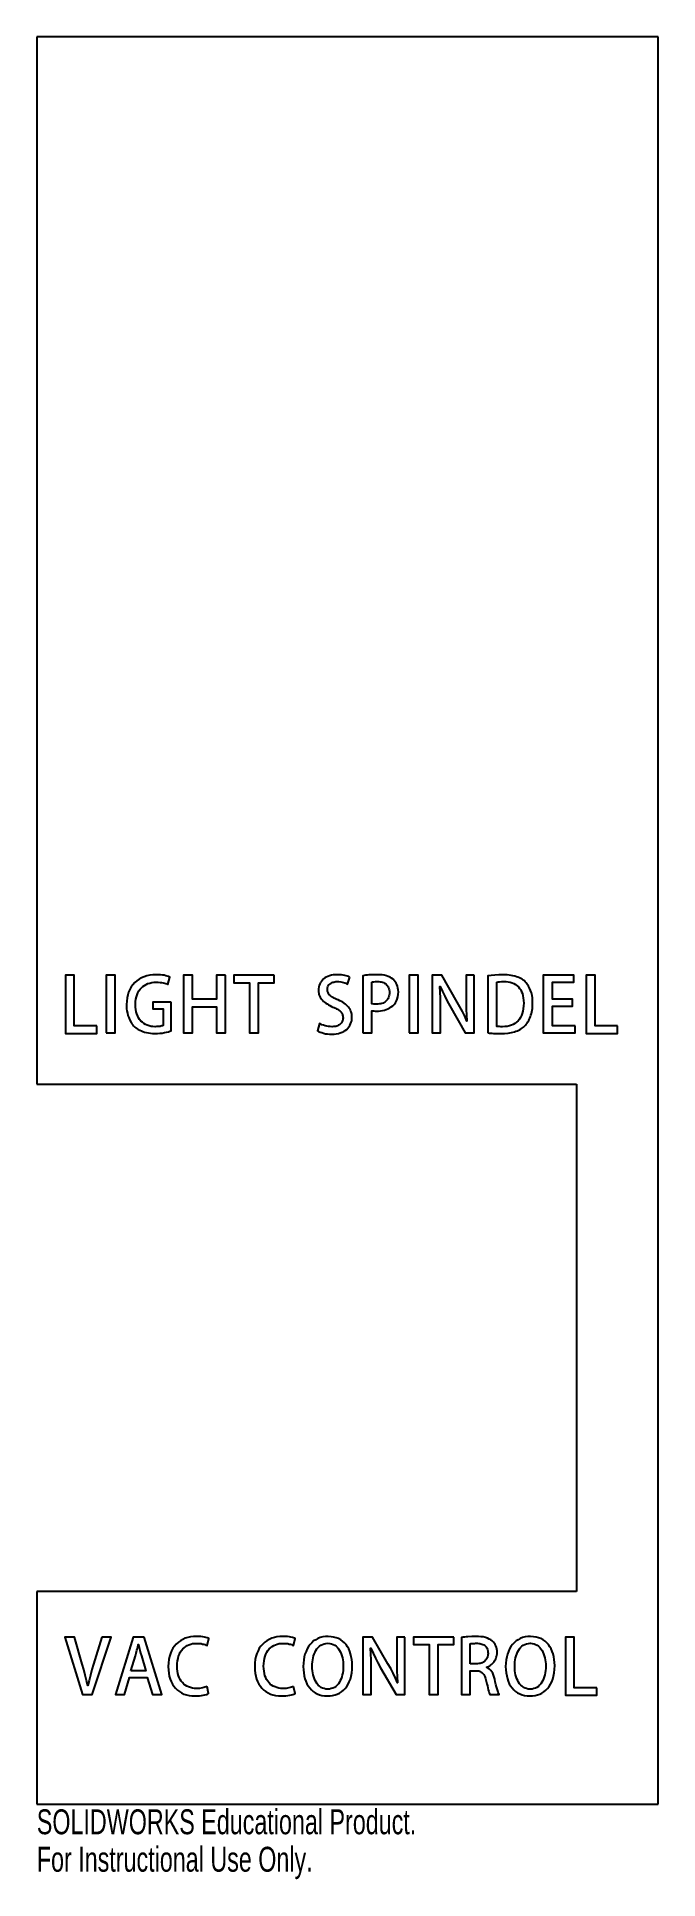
# Model space of a CAD drawing. Header units: inches. Extents: x 0.8 to 5.5, y -7.3 to 6.8.
import ezdxf

# ---------------------------------------------------------------- set-up
doc = ezdxf.new("R2010")
doc.units = ezdxf.units.IN
doc.header["$MEASUREMENT"] = 0
doc.styles.add('SLDTEXTSTYLE0', font='TXT', dxfattribs={"width": 0.7})

msp = doc.modelspace()

# ---------------------------------------------------------------- linework, layer by layer
at = {"color": 7, "linetype": 'Continuous', "lineweight": 25}
for p, q in [((5.5, 6.75), (0.75, 6.75)), ((0.75, 6.75), (0.75, -1.25)), ((5.5, -6.75), (5.5, 6.75)), ((0.75, -1.25), (4.875, -1.25)), ((4.875, -1.25), (4.875, -5.125)), ((4.875, -5.125), (0.75, -5.125)), ((0.75, -5.125), (0.75, -6.75)), ((0.75, -6.75), (5.5, -6.75))]:
    msp.add_line(p, q, dxfattribs=at)
at = {"color": 7, "linetype": 'Continuous', "flags": 128}
for points in [[(1.208, -0.806), (1.036, -0.806), (1.036, -0.806), (1.036, -0.419), (1.036, -0.419), (0.968, -0.419), (0.968, -0.419), (0.968, -0.864), (0.968, -0.864), (1.208, -0.864), (1.208, -0.864), (1.208, -0.806)], [(1.28, -0.859), (1.348, -0.859), (1.348, -0.859), (1.348, -0.419), (1.348, -0.419), (1.28, -0.419), (1.28, -0.419), (1.28, -0.859)], [(1.778, -0.624), (1.637, -0.624), (1.637, -0.624), (1.637, -0.676), (1.637, -0.676), (1.715, -0.676), (1.715, -0.676), (1.715, -0.802), (1.715, -0.802), (1.711, -0.804), (1.705, -0.806), (1.699, -0.808), (1.692, -0.809), (1.684, -0.81), (1.675, -0.811), (1.665, -0.811), (1.655, -0.812), (1.655, -0.812), (1.638, -0.811), (1.623, -0.809), (1.608, -0.805), (1.594, -0.801), (1.581, -0.795), (1.568, -0.787), (1.557, -0.778), (1.546, -0.768), (1.536, -0.756), (1.528, -0.744), (1.521, -0.73), (1.515, -0.714), (1.51, -0.698), (1.507, -0.68), (1.505, -0.661), (1.504, -0.64), (1.504, -0.64), (1.505, -0.62), (1.507, -0.601), (1.511, -0.583), (1.516, -0.567), (1.522, -0.552), (1.53, -0.538), (1.539, -0.525), (1.549, -0.514), (1.56, -0.504), (1.572, -0.496), (1.585, -0.488), (1.599, -0.482), (1.614, -0.478), (1.63, -0.474), (1.646, -0.472), (1.664, -0.472), (1.664, -0.472), (1.678, -0.472), (1.692, -0.473), (1.704, -0.474), (1.716, -0.476), (1.726, -0.479), (1.735, -0.482), (1.744, -0.485), (1.752, -0.488), (1.752, -0.488), (1.766, -0.433), (1.766, -0.433), (1.757, -0.429), (1.747, -0.425), (1.736, -0.422), (1.724, -0.419), (1.71, -0.417), (1.695, -0.415), (1.68, -0.414), (1.664, -0.414), (1.664, -0.414), (1.638, -0.415), (1.615, -0.418), (1.592, -0.423), (1.571, -0.43), (1.551, -0.438), (1.532, -0.449), (1.515, -0.461), (1.499, -0.475), (1.484, -0.491), (1.472, -0.508), (1.461, -0.527), (1.452, -0.547), (1.445, -0.569), (1.44, -0.592), (1.437, -0.617), (1.436, -0.643), (1.436, -0.643), (1.435, -0.658), (1.436, -0.674), (1.439, -0.69), (1.442, -0.707), (1.447, -0.725), (1.454, -0.742), (1.462, -0.761), (1.472, -0.78), (1.477, -0.789), (1.483, -0.798), (1.49, -0.806), (1.498, -0.814), (1.507, -0.821), (1.516, -0.828), (1.526, -0.834), (1.537, -0.839), (1.549, -0.844), (1.561, -0.849), (1.574, -0.852), (1.588, -0.856), (1.603, -0.859), (1.619, -0.861), (1.635, -0.863), (1.652, -0.864), (1.652, -0.864), (1.672, -0.863), (1.691, -0.862), (1.709, -0.86), (1.726, -0.857), (1.742, -0.853), (1.756, -0.85), (1.768, -0.846), (1.778, -0.842), (1.778, -0.842), (1.778, -0.624)], [(2.192, -0.419), (2.124, -0.419), (2.124, -0.419), (2.124, -0.602), (2.124, -0.602), (1.939, -0.602), (1.939, -0.602), (1.939, -0.419), (1.939, -0.419), (1.871, -0.419), (1.871, -0.419), (1.871, -0.859), (1.871, -0.859), (1.939, -0.859), (1.939, -0.859), (1.939, -0.66), (1.939, -0.66), (2.124, -0.66), (2.124, -0.66), (2.124, -0.859), (2.124, -0.859), (2.192, -0.859), (2.192, -0.859), (2.192, -0.419)], [(2.564, -0.419), (2.257, -0.419), (2.257, -0.419), (2.257, -0.477), (2.257, -0.477), (2.376, -0.477), (2.376, -0.477), (2.376, -0.859), (2.376, -0.859), (2.444, -0.859), (2.444, -0.859), (2.444, -0.477), (2.444, -0.477), (2.564, -0.477), (2.564, -0.477), (2.564, -0.419)], [(3.142, -0.433), (3.135, -0.429), (3.126, -0.426), (3.115, -0.423), (3.104, -0.42), (3.092, -0.417), (3.078, -0.415), (3.064, -0.414), (3.048, -0.414), (3.048, -0.414), (3.032, -0.414), (3.016, -0.416), (3.002, -0.419), (2.988, -0.422), (2.975, -0.427), (2.963, -0.433), (2.952, -0.439), (2.942, -0.447), (2.933, -0.456), (2.925, -0.465), (2.918, -0.475), (2.913, -0.485), (2.909, -0.496), (2.905, -0.508), (2.903, -0.521), (2.903, -0.534), (2.903, -0.534), (2.903, -0.545), (2.905, -0.555), (2.907, -0.566), (2.911, -0.575), (2.915, -0.585), (2.92, -0.593), (2.926, -0.602), (2.934, -0.61), (2.941, -0.618), (2.95, -0.625), (2.959, -0.632), (2.969, -0.638), (2.979, -0.645), (2.99, -0.65), (3.002, -0.656), (3.014, -0.661), (3.014, -0.661), (3.024, -0.665), (3.033, -0.669), (3.041, -0.674), (3.049, -0.678), (3.056, -0.683), (3.062, -0.687), (3.068, -0.692), (3.073, -0.697), (3.077, -0.702), (3.081, -0.707), (3.084, -0.713), (3.086, -0.718), (3.088, -0.724), (3.09, -0.731), (3.09, -0.737), (3.091, -0.744), (3.091, -0.744), (3.09, -0.752), (3.089, -0.759), (3.088, -0.765), (3.085, -0.772), (3.082, -0.778), (3.078, -0.783), (3.074, -0.788), (3.069, -0.793), (3.063, -0.797), (3.057, -0.801), (3.05, -0.804), (3.043, -0.807), (3.035, -0.809), (3.026, -0.81), (3.017, -0.811), (3.007, -0.812), (3.007, -0.812), (2.993, -0.811), (2.98, -0.81), (2.967, -0.807), (2.954, -0.804), (2.942, -0.8), (2.93, -0.796), (2.92, -0.791), (2.91, -0.786), (2.91, -0.786), (2.895, -0.842), (2.895, -0.842), (2.904, -0.848), (2.915, -0.853), (2.928, -0.857), (2.941, -0.861), (2.956, -0.865), (2.972, -0.867), (2.987, -0.869), (3.003, -0.869), (3.003, -0.869), (3.022, -0.868), (3.039, -0.866), (3.055, -0.863), (3.07, -0.859), (3.084, -0.854), (3.097, -0.848), (3.108, -0.84), (3.119, -0.832), (3.128, -0.822), (3.136, -0.812), (3.143, -0.802), (3.149, -0.79), (3.153, -0.778), (3.157, -0.766), (3.158, -0.752), (3.159, -0.738), (3.159, -0.738), (3.159, -0.727), (3.158, -0.717), (3.156, -0.706), (3.153, -0.697), (3.149, -0.687), (3.145, -0.678), (3.139, -0.67), (3.133, -0.662), (3.126, -0.654), (3.118, -0.646), (3.11, -0.639), (3.1, -0.632), (3.09, -0.625), (3.078, -0.619), (3.066, -0.613), (3.053, -0.607), (3.053, -0.607), (3.043, -0.603), (3.033, -0.598), (3.024, -0.594), (3.016, -0.589), (3.009, -0.585), (3.002, -0.58), (2.996, -0.576), (2.991, -0.571), (2.986, -0.567), (2.982, -0.562), (2.979, -0.557), (2.976, -0.551), (2.974, -0.545), (2.972, -0.539), (2.971, -0.533), (2.971, -0.526), (2.971, -0.526), (2.972, -0.515), (2.975, -0.505), (2.981, -0.495), (2.989, -0.486), (2.994, -0.481), (2.999, -0.478), (3.005, -0.475), (3.012, -0.472), (3.02, -0.47), (3.028, -0.468), (3.037, -0.467), (3.047, -0.467), (3.047, -0.467), (3.06, -0.467), (3.073, -0.469), (3.084, -0.471), (3.095, -0.473), (3.104, -0.477), (3.113, -0.48), (3.12, -0.483), (3.126, -0.486), (3.126, -0.486), (3.142, -0.433)], [(3.241, -0.859), (3.31, -0.859), (3.31, -0.859), (3.31, -0.689), (3.31, -0.689), (3.318, -0.69), (3.327, -0.691), (3.337, -0.692), (3.347, -0.692), (3.347, -0.692), (3.363, -0.692), (3.378, -0.69), (3.392, -0.688), (3.407, -0.685), (3.421, -0.68), (3.434, -0.674), (3.448, -0.668), (3.46, -0.66), (3.472, -0.651), (3.483, -0.641), (3.491, -0.629), (3.499, -0.615), (3.505, -0.6), (3.509, -0.584), (3.512, -0.566), (3.514, -0.546), (3.514, -0.546), (3.513, -0.531), (3.511, -0.517), (3.508, -0.503), (3.503, -0.49), (3.497, -0.478), (3.49, -0.468), (3.482, -0.458), (3.473, -0.449), (3.473, -0.449), (3.462, -0.441), (3.45, -0.434), (3.437, -0.427), (3.422, -0.422), (3.406, -0.419), (3.389, -0.416), (3.37, -0.414), (3.351, -0.414), (3.351, -0.414), (3.334, -0.414), (3.318, -0.415), (3.303, -0.415), (3.289, -0.416), (3.276, -0.417), (3.263, -0.419), (3.252, -0.421), (3.241, -0.422), (3.241, -0.422), (3.241, -0.859)], [(3.596, -0.859), (3.664, -0.859), (3.664, -0.859), (3.664, -0.419), (3.664, -0.419), (3.596, -0.419), (3.596, -0.419), (3.596, -0.859)], [(4.094, -0.419), (4.031, -0.419), (4.031, -0.419), (4.031, -0.581), (4.031, -0.581), (4.031, -0.607), (4.032, -0.631), (4.032, -0.655), (4.033, -0.678), (4.035, -0.723), (4.038, -0.767), (4.038, -0.767), (4.037, -0.768), (4.037, -0.768), (4.021, -0.732), (4.004, -0.696), (3.985, -0.659), (3.964, -0.623), (3.964, -0.623), (3.847, -0.419), (3.847, -0.419), (3.773, -0.419), (3.773, -0.419), (3.773, -0.859), (3.773, -0.859), (3.836, -0.859), (3.836, -0.859), (3.836, -0.694), (3.836, -0.694), (3.836, -0.667), (3.836, -0.64), (3.836, -0.615), (3.835, -0.592), (3.834, -0.547), (3.831, -0.505), (3.831, -0.505), (3.834, -0.504), (3.834, -0.504), (3.85, -0.542), (3.869, -0.579), (3.888, -0.617), (3.908, -0.653), (3.908, -0.653), (4.025, -0.859), (4.025, -0.859), (4.094, -0.859), (4.094, -0.859), (4.094, -0.419)], [(4.198, -0.859), (4.208, -0.86), (4.218, -0.861), (4.229, -0.862), (4.241, -0.863), (4.254, -0.863), (4.267, -0.863), (4.281, -0.864), (4.295, -0.864), (4.295, -0.864), (4.324, -0.863), (4.352, -0.86), (4.378, -0.856), (4.402, -0.85), (4.413, -0.846), (4.424, -0.842), (4.434, -0.837), (4.444, -0.832), (4.454, -0.826), (4.462, -0.82), (4.471, -0.814), (4.479, -0.807), (4.479, -0.807), (4.486, -0.8), (4.492, -0.792), (4.498, -0.784), (4.504, -0.775), (4.51, -0.765), (4.515, -0.756), (4.519, -0.745), (4.523, -0.734), (4.527, -0.723), (4.531, -0.711), (4.533, -0.699), (4.536, -0.686), (4.538, -0.673), (4.539, -0.659), (4.54, -0.644), (4.54, -0.629), (4.54, -0.629), (4.54, -0.629), (4.54, -0.629), (4.54, -0.609), (4.539, -0.59), (4.536, -0.572), (4.531, -0.553), (4.525, -0.536), (4.517, -0.518), (4.508, -0.501), (4.497, -0.484), (4.491, -0.476), (4.484, -0.469), (4.477, -0.462), (4.469, -0.455), (4.459, -0.449), (4.45, -0.443), (4.439, -0.438), (4.428, -0.434), (4.416, -0.43), (4.403, -0.426), (4.39, -0.423), (4.376, -0.42), (4.361, -0.418), (4.346, -0.416), (4.329, -0.415), (4.312, -0.414), (4.312, -0.414), (4.281, -0.415), (4.251, -0.417), (4.223, -0.42), (4.198, -0.423), (4.198, -0.423), (4.198, -0.859)], [(4.865, -0.806), (4.691, -0.806), (4.691, -0.806), (4.691, -0.655), (4.691, -0.655), (4.846, -0.655), (4.846, -0.655), (4.846, -0.602), (4.846, -0.602), (4.691, -0.602), (4.691, -0.602), (4.691, -0.472), (4.691, -0.472), (4.855, -0.472), (4.855, -0.472), (4.855, -0.419), (4.855, -0.419), (4.622, -0.419), (4.622, -0.419), (4.622, -0.859), (4.622, -0.859), (4.865, -0.859), (4.865, -0.859), (4.865, -0.806)], [(5.19, -0.806), (5.018, -0.806), (5.018, -0.806), (5.018, -0.419), (5.018, -0.419), (4.95, -0.419), (4.95, -0.419), (4.95, -0.864), (4.95, -0.864), (5.19, -0.864), (5.19, -0.864), (5.19, -0.806)], [(3.31, -0.471), (3.317, -0.469), (3.327, -0.468), (3.34, -0.467), (3.355, -0.467), (3.355, -0.467), (3.365, -0.467), (3.374, -0.468), (3.383, -0.469), (3.392, -0.472), (3.4, -0.475), (3.407, -0.478), (3.414, -0.482), (3.42, -0.487), (3.426, -0.493), (3.431, -0.499), (3.435, -0.506), (3.439, -0.513), (3.442, -0.521), (3.444, -0.53), (3.445, -0.539), (3.445, -0.549), (3.445, -0.549), (3.445, -0.56), (3.444, -0.57), (3.442, -0.579), (3.439, -0.588), (3.435, -0.596), (3.431, -0.603), (3.425, -0.61), (3.419, -0.616), (3.413, -0.622), (3.405, -0.626), (3.397, -0.631), (3.388, -0.634), (3.379, -0.636), (3.369, -0.638), (3.358, -0.639), (3.347, -0.64), (3.347, -0.64), (3.336, -0.64), (3.326, -0.639), (3.317, -0.638), (3.31, -0.636), (3.31, -0.636), (3.31, -0.471)], [(4.266, -0.471), (4.276, -0.469), (4.288, -0.468), (4.302, -0.467), (4.319, -0.466), (4.319, -0.466), (4.337, -0.467), (4.353, -0.469), (4.369, -0.472), (4.384, -0.477), (4.397, -0.482), (4.41, -0.49), (4.421, -0.498), (4.432, -0.508), (4.441, -0.519), (4.449, -0.531), (4.456, -0.544), (4.462, -0.559), (4.466, -0.575), (4.469, -0.592), (4.471, -0.611), (4.472, -0.631), (4.472, -0.631), (4.471, -0.653), (4.469, -0.674), (4.466, -0.693), (4.461, -0.711), (4.455, -0.727), (4.447, -0.742), (4.439, -0.755), (4.429, -0.767), (4.418, -0.778), (4.405, -0.787), (4.392, -0.795), (4.378, -0.801), (4.363, -0.806), (4.346, -0.809), (4.329, -0.811), (4.31, -0.812), (4.31, -0.812), (4.298, -0.812), (4.287, -0.811), (4.276, -0.811), (4.266, -0.809), (4.266, -0.809), (4.266, -0.471)], [(1.246, -5.474), (1.183, -5.682), (1.183, -5.682), (1.171, -5.723), (1.16, -5.764), (1.149, -5.805), (1.14, -5.845), (1.14, -5.845), (1.139, -5.845), (1.139, -5.845), (1.13, -5.805), (1.12, -5.764), (1.109, -5.723), (1.097, -5.681), (1.097, -5.681), (1.038, -5.474), (1.038, -5.474), (0.965, -5.474), (0.965, -5.474), (1.099, -5.914), (1.099, -5.914), (1.174, -5.914), (1.174, -5.914), (1.318, -5.474), (1.318, -5.474), (1.246, -5.474)], [(1.57, -5.474), (1.487, -5.474), (1.487, -5.474), (1.351, -5.914), (1.351, -5.914), (1.42, -5.914), (1.42, -5.914), (1.459, -5.784), (1.459, -5.784), (1.594, -5.784), (1.594, -5.784), (1.635, -5.914), (1.635, -5.914), (1.705, -5.914), (1.705, -5.914), (1.57, -5.474)], [(2.052, -5.851), (2.044, -5.854), (2.035, -5.857), (2.026, -5.86), (2.016, -5.862), (1.994, -5.866), (1.972, -5.867), (1.972, -5.867), (1.955, -5.866), (1.939, -5.864), (1.924, -5.86), (1.91, -5.855), (1.897, -5.849), (1.884, -5.842), (1.873, -5.833), (1.863, -5.822), (1.854, -5.811), (1.846, -5.798), (1.839, -5.784), (1.833, -5.769), (1.829, -5.752), (1.826, -5.735), (1.824, -5.716), (1.823, -5.696), (1.823, -5.696), (1.824, -5.675), (1.826, -5.655), (1.83, -5.637), (1.834, -5.62), (1.84, -5.604), (1.847, -5.59), (1.856, -5.577), (1.866, -5.565), (1.876, -5.555), (1.888, -5.546), (1.9, -5.539), (1.913, -5.533), (1.927, -5.528), (1.941, -5.524), (1.957, -5.522), (1.973, -5.522), (1.973, -5.522), (1.985, -5.522), (1.996, -5.523), (2.007, -5.524), (2.017, -5.527), (2.027, -5.529), (2.035, -5.532), (2.043, -5.535), (2.051, -5.538), (2.051, -5.538), (2.065, -5.485), (2.065, -5.485), (2.06, -5.482), (2.052, -5.48), (2.043, -5.477), (2.032, -5.475), (2.02, -5.472), (2.005, -5.47), (1.989, -5.469), (1.97, -5.469), (1.97, -5.469), (1.947, -5.47), (1.925, -5.472), (1.905, -5.477), (1.885, -5.483), (1.866, -5.492), (1.848, -5.502), (1.832, -5.513), (1.816, -5.527), (1.802, -5.543), (1.79, -5.56), (1.78, -5.579), (1.771, -5.599), (1.764, -5.622), (1.759, -5.646), (1.756, -5.672), (1.755, -5.699), (1.755, -5.699), (1.756, -5.726), (1.759, -5.75), (1.763, -5.773), (1.769, -5.795), (1.777, -5.814), (1.787, -5.833), (1.798, -5.85), (1.81, -5.865), (1.825, -5.879), (1.84, -5.891), (1.857, -5.901), (1.875, -5.909), (1.894, -5.916), (1.914, -5.92), (1.936, -5.923), (1.959, -5.924), (1.959, -5.924), (1.976, -5.924), (1.993, -5.923), (2.008, -5.921), (2.022, -5.918), (2.035, -5.915), (2.046, -5.912), (2.055, -5.909), (2.063, -5.905), (2.063, -5.905), (2.052, -5.851)], [(2.713, -5.851), (2.705, -5.854), (2.696, -5.857), (2.687, -5.86), (2.677, -5.862), (2.655, -5.866), (2.633, -5.867), (2.633, -5.867), (2.616, -5.866), (2.6, -5.864), (2.585, -5.86), (2.571, -5.855), (2.558, -5.849), (2.545, -5.842), (2.534, -5.833), (2.524, -5.822), (2.515, -5.811), (2.507, -5.798), (2.5, -5.784), (2.494, -5.769), (2.49, -5.752), (2.487, -5.735), (2.485, -5.716), (2.484, -5.696), (2.484, -5.696), (2.485, -5.675), (2.487, -5.655), (2.491, -5.637), (2.495, -5.62), (2.501, -5.604), (2.508, -5.59), (2.517, -5.577), (2.527, -5.565), (2.537, -5.555), (2.549, -5.546), (2.561, -5.539), (2.574, -5.533), (2.588, -5.528), (2.602, -5.524), (2.618, -5.522), (2.634, -5.522), (2.634, -5.522), (2.646, -5.522), (2.657, -5.523), (2.668, -5.524), (2.678, -5.527), (2.688, -5.529), (2.696, -5.532), (2.704, -5.535), (2.712, -5.538), (2.712, -5.538), (2.726, -5.485), (2.726, -5.485), (2.721, -5.482), (2.713, -5.48), (2.704, -5.477), (2.693, -5.475), (2.681, -5.472), (2.666, -5.47), (2.65, -5.469), (2.631, -5.469), (2.631, -5.469), (2.608, -5.47), (2.586, -5.472), (2.566, -5.477), (2.546, -5.483), (2.527, -5.492), (2.509, -5.502), (2.493, -5.513), (2.478, -5.527), (2.463, -5.543), (2.451, -5.56), (2.441, -5.579), (2.432, -5.599), (2.425, -5.622), (2.42, -5.646), (2.417, -5.672), (2.416, -5.699), (2.416, -5.699), (2.417, -5.726), (2.42, -5.75), (2.424, -5.773), (2.43, -5.795), (2.438, -5.814), (2.448, -5.833), (2.459, -5.85), (2.471, -5.865), (2.486, -5.879), (2.501, -5.891), (2.518, -5.901), (2.536, -5.909), (2.555, -5.916), (2.575, -5.92), (2.597, -5.923), (2.62, -5.924), (2.62, -5.924), (2.637, -5.924), (2.654, -5.923), (2.669, -5.921), (2.683, -5.918), (2.696, -5.915), (2.707, -5.912), (2.716, -5.909), (2.724, -5.905), (2.724, -5.905), (2.713, -5.851)], [(2.977, -5.469), (2.956, -5.47), (2.936, -5.473), (2.917, -5.478), (2.899, -5.485), (2.882, -5.494), (2.866, -5.504), (2.852, -5.517), (2.839, -5.531), (2.827, -5.547), (2.816, -5.565), (2.808, -5.584), (2.8, -5.604), (2.794, -5.626), (2.79, -5.649), (2.788, -5.673), (2.787, -5.7), (2.787, -5.7), (2.788, -5.725), (2.79, -5.748), (2.794, -5.771), (2.799, -5.792), (2.806, -5.812), (2.815, -5.83), (2.825, -5.847), (2.836, -5.863), (2.849, -5.877), (2.863, -5.889), (2.878, -5.9), (2.894, -5.908), (2.912, -5.915), (2.93, -5.92), (2.95, -5.923), (2.971, -5.924), (2.971, -5.924), (2.992, -5.923), (3.011, -5.921), (3.03, -5.916), (3.047, -5.91), (3.064, -5.902), (3.079, -5.892), (3.094, -5.88), (3.107, -5.867), (3.119, -5.852), (3.13, -5.834), (3.139, -5.815), (3.147, -5.795), (3.153, -5.772), (3.157, -5.747), (3.16, -5.721), (3.161, -5.692), (3.161, -5.692), (3.16, -5.668), (3.158, -5.645), (3.154, -5.624), (3.149, -5.603), (3.143, -5.584), (3.134, -5.565), (3.125, -5.548), (3.114, -5.532), (3.101, -5.518), (3.088, -5.505), (3.073, -5.495), (3.056, -5.486), (3.038, -5.479), (3.019, -5.474), (2.999, -5.471), (2.977, -5.469), (2.977, -5.469), (2.977, -5.469)], [(3.564, -5.474), (3.501, -5.474), (3.501, -5.474), (3.501, -5.636), (3.501, -5.636), (3.501, -5.662), (3.502, -5.686), (3.502, -5.71), (3.503, -5.733), (3.505, -5.778), (3.508, -5.822), (3.508, -5.822), (3.507, -5.823), (3.507, -5.823), (3.491, -5.787), (3.474, -5.751), (3.455, -5.714), (3.434, -5.678), (3.434, -5.678), (3.317, -5.474), (3.317, -5.474), (3.243, -5.474), (3.243, -5.474), (3.243, -5.914), (3.243, -5.914), (3.306, -5.914), (3.306, -5.914), (3.306, -5.749), (3.306, -5.749), (3.306, -5.722), (3.306, -5.695), (3.306, -5.67), (3.305, -5.647), (3.304, -5.602), (3.302, -5.56), (3.302, -5.56), (3.304, -5.559), (3.304, -5.559), (3.32, -5.597), (3.339, -5.634), (3.358, -5.672), (3.378, -5.708), (3.378, -5.708), (3.496, -5.914), (3.496, -5.914), (3.564, -5.914), (3.564, -5.914), (3.564, -5.474)], [(3.937, -5.474), (3.629, -5.474), (3.629, -5.474), (3.629, -5.532), (3.629, -5.532), (3.749, -5.532), (3.749, -5.532), (3.749, -5.914), (3.749, -5.914), (3.817, -5.914), (3.817, -5.914), (3.817, -5.532), (3.817, -5.532), (3.937, -5.532), (3.937, -5.532), (3.937, -5.474)], [(4.188, -5.706), (4.196, -5.702), (4.204, -5.698), (4.212, -5.694), (4.219, -5.689), (4.226, -5.683), (4.233, -5.677), (4.239, -5.671), (4.245, -5.664), (4.25, -5.656), (4.255, -5.648), (4.259, -5.64), (4.262, -5.631), (4.265, -5.622), (4.266, -5.612), (4.268, -5.602), (4.268, -5.592), (4.268, -5.592), (4.268, -5.578), (4.266, -5.566), (4.263, -5.553), (4.259, -5.542), (4.254, -5.532), (4.248, -5.522), (4.241, -5.513), (4.232, -5.504), (4.232, -5.504), (4.221, -5.496), (4.209, -5.489), (4.195, -5.482), (4.18, -5.477), (4.163, -5.473), (4.145, -5.471), (4.126, -5.469), (4.105, -5.469), (4.105, -5.469), (4.075, -5.47), (4.046, -5.472), (4.033, -5.473), (4.02, -5.475), (4.007, -5.476), (3.996, -5.478), (3.996, -5.478), (3.996, -5.914), (3.996, -5.914), (4.064, -5.914), (4.064, -5.914), (4.064, -5.731), (4.064, -5.731), (4.105, -5.731), (4.105, -5.731), (4.113, -5.731), (4.121, -5.732), (4.129, -5.733), (4.135, -5.735), (4.142, -5.738), (4.148, -5.741), (4.153, -5.745), (4.158, -5.749), (4.163, -5.754), (4.167, -5.76), (4.171, -5.766), (4.174, -5.774), (4.178, -5.782), (4.18, -5.791), (4.183, -5.8), (4.185, -5.81), (4.185, -5.81), (4.19, -5.83), (4.194, -5.847), (4.197, -5.863), (4.201, -5.877), (4.205, -5.89), (4.208, -5.9), (4.211, -5.908), (4.213, -5.914), (4.213, -5.914), (4.284, -5.914), (4.284, -5.914), (4.28, -5.906), (4.277, -5.897), (4.273, -5.885), (4.269, -5.87), (4.265, -5.854), (4.26, -5.836), (4.255, -5.817), (4.251, -5.796), (4.251, -5.796), (4.246, -5.78), (4.241, -5.765), (4.235, -5.751), (4.228, -5.739), (4.22, -5.729), (4.21, -5.72), (4.2, -5.712), (4.188, -5.707), (4.188, -5.707), (4.188, -5.706)], [(4.525, -5.469), (4.504, -5.47), (4.483, -5.473), (4.464, -5.478), (4.446, -5.485), (4.43, -5.494), (4.414, -5.504), (4.4, -5.517), (4.386, -5.531), (4.374, -5.547), (4.364, -5.565), (4.355, -5.584), (4.348, -5.604), (4.342, -5.626), (4.338, -5.649), (4.335, -5.673), (4.334, -5.7), (4.334, -5.7), (4.335, -5.725), (4.338, -5.748), (4.342, -5.771), (4.347, -5.792), (4.354, -5.812), (4.362, -5.83), (4.372, -5.847), (4.384, -5.863), (4.396, -5.877), (4.41, -5.889), (4.425, -5.9), (4.442, -5.908), (4.459, -5.915), (4.478, -5.92), (4.498, -5.923), (4.519, -5.924), (4.519, -5.924), (4.539, -5.923), (4.559, -5.921), (4.577, -5.916), (4.595, -5.91), (4.611, -5.902), (4.627, -5.892), (4.641, -5.88), (4.655, -5.867), (4.667, -5.852), (4.678, -5.834), (4.687, -5.815), (4.695, -5.795), (4.701, -5.772), (4.705, -5.747), (4.708, -5.721), (4.709, -5.692), (4.709, -5.692), (4.708, -5.668), (4.706, -5.645), (4.702, -5.624), (4.697, -5.603), (4.69, -5.584), (4.682, -5.565), (4.673, -5.548), (4.662, -5.532), (4.649, -5.518), (4.635, -5.505), (4.62, -5.495), (4.604, -5.486), (4.586, -5.479), (4.567, -5.474), (4.547, -5.471), (4.525, -5.469), (4.525, -5.469), (4.525, -5.469)], [(5.031, -5.861), (4.859, -5.861), (4.859, -5.861), (4.859, -5.474), (4.859, -5.474), (4.791, -5.474), (4.791, -5.474), (4.791, -5.919), (4.791, -5.919), (5.031, -5.919), (5.031, -5.919), (5.031, -5.861)], [(1.469, -5.732), (1.505, -5.617), (1.505, -5.617), (1.51, -5.597), (1.515, -5.575), (1.521, -5.553), (1.525, -5.532), (1.525, -5.532), (1.527, -5.532), (1.527, -5.532), (1.532, -5.553), (1.537, -5.575), (1.543, -5.597), (1.549, -5.618), (1.549, -5.618), (1.583, -5.732), (1.583, -5.732), (1.469, -5.732)], [(2.975, -5.521), (2.989, -5.523), (3.003, -5.526), (3.016, -5.53), (3.027, -5.536), (3.038, -5.544), (3.048, -5.553), (3.056, -5.564), (3.064, -5.576), (3.071, -5.589), (3.077, -5.603), (3.082, -5.617), (3.086, -5.632), (3.089, -5.647), (3.091, -5.662), (3.092, -5.678), (3.093, -5.695), (3.093, -5.695), (3.092, -5.713), (3.091, -5.73), (3.089, -5.747), (3.085, -5.763), (3.081, -5.778), (3.076, -5.793), (3.07, -5.806), (3.063, -5.819), (3.055, -5.831), (3.046, -5.842), (3.036, -5.851), (3.025, -5.858), (3.014, -5.864), (3.001, -5.868), (2.988, -5.871), (2.974, -5.872), (2.974, -5.872), (2.959, -5.871), (2.946, -5.868), (2.934, -5.864), (2.922, -5.858), (2.912, -5.85), (2.902, -5.841), (2.893, -5.831), (2.885, -5.819), (2.878, -5.806), (2.872, -5.792), (2.867, -5.778), (2.863, -5.763), (2.859, -5.748), (2.857, -5.732), (2.855, -5.715), (2.855, -5.698), (2.855, -5.698), (2.855, -5.681), (2.857, -5.664), (2.859, -5.648), (2.862, -5.633), (2.866, -5.618), (2.871, -5.604), (2.877, -5.59), (2.884, -5.576), (2.891, -5.564), (2.9, -5.553), (2.91, -5.544), (2.921, -5.536), (2.933, -5.53), (2.946, -5.526), (2.96, -5.523), (2.975, -5.521), (2.975, -5.521), (2.975, -5.521)], [(4.064, -5.679), (4.064, -5.525), (4.064, -5.525), (4.068, -5.524), (4.072, -5.524), (4.077, -5.523), (4.082, -5.522), (4.088, -5.522), (4.095, -5.522), (4.103, -5.521), (4.111, -5.521), (4.111, -5.521), (4.12, -5.521), (4.129, -5.522), (4.137, -5.523), (4.145, -5.525), (4.153, -5.528), (4.16, -5.531), (4.167, -5.534), (4.174, -5.538), (4.18, -5.543), (4.185, -5.549), (4.189, -5.555), (4.193, -5.562), (4.196, -5.57), (4.198, -5.579), (4.199, -5.588), (4.2, -5.599), (4.2, -5.599), (4.199, -5.608), (4.198, -5.616), (4.196, -5.624), (4.194, -5.631), (4.19, -5.638), (4.186, -5.645), (4.181, -5.651), (4.176, -5.657), (4.169, -5.662), (4.162, -5.666), (4.155, -5.67), (4.147, -5.673), (4.139, -5.675), (4.129, -5.677), (4.12, -5.678), (4.109, -5.679), (4.109, -5.679), (4.064, -5.679)], [(4.523, -5.521), (4.537, -5.523), (4.551, -5.526), (4.563, -5.53), (4.575, -5.536), (4.586, -5.544), (4.595, -5.553), (4.604, -5.564), (4.612, -5.576), (4.619, -5.589), (4.624, -5.603), (4.629, -5.617), (4.634, -5.632), (4.637, -5.647), (4.639, -5.662), (4.64, -5.678), (4.641, -5.695), (4.641, -5.695), (4.64, -5.713), (4.639, -5.73), (4.636, -5.747), (4.633, -5.763), (4.629, -5.778), (4.624, -5.793), (4.618, -5.806), (4.611, -5.819), (4.603, -5.831), (4.594, -5.842), (4.584, -5.851), (4.573, -5.858), (4.562, -5.864), (4.549, -5.868), (4.536, -5.871), (4.521, -5.872), (4.521, -5.872), (4.507, -5.871), (4.494, -5.868), (4.482, -5.864), (4.47, -5.858), (4.459, -5.85), (4.45, -5.841), (4.441, -5.831), (4.433, -5.819), (4.426, -5.806), (4.42, -5.792), (4.414, -5.778), (4.41, -5.763), (4.407, -5.748), (4.405, -5.732), (4.403, -5.715), (4.403, -5.698), (4.403, -5.698), (4.403, -5.681), (4.404, -5.664), (4.406, -5.648), (4.41, -5.633), (4.414, -5.618), (4.419, -5.604), (4.425, -5.59), (4.431, -5.576), (4.439, -5.564), (4.448, -5.553), (4.458, -5.544), (4.469, -5.536), (4.481, -5.53), (4.494, -5.526), (4.508, -5.523), (4.522, -5.521), (4.522, -5.521), (4.523, -5.521)]]:
    msp.add_lwpolyline(points, dxfattribs=at)

# ---------------------------------------------------------------- texts
at = {"color": 7, "linetype": 'Continuous', "char_height": 0.1903, "attachment_point": 1, "style": 'SLDTEXTSTYLE0'}
for s, insert in [('SOLIDWORKS Educational Product.', (0.75, -6.79)), ('For Instructional Use Only.', (0.75, -7.076))]:
    msp.add_mtext(s, dxfattribs=dict(at, insert=insert))

doc.saveas('drawing.dxf')
